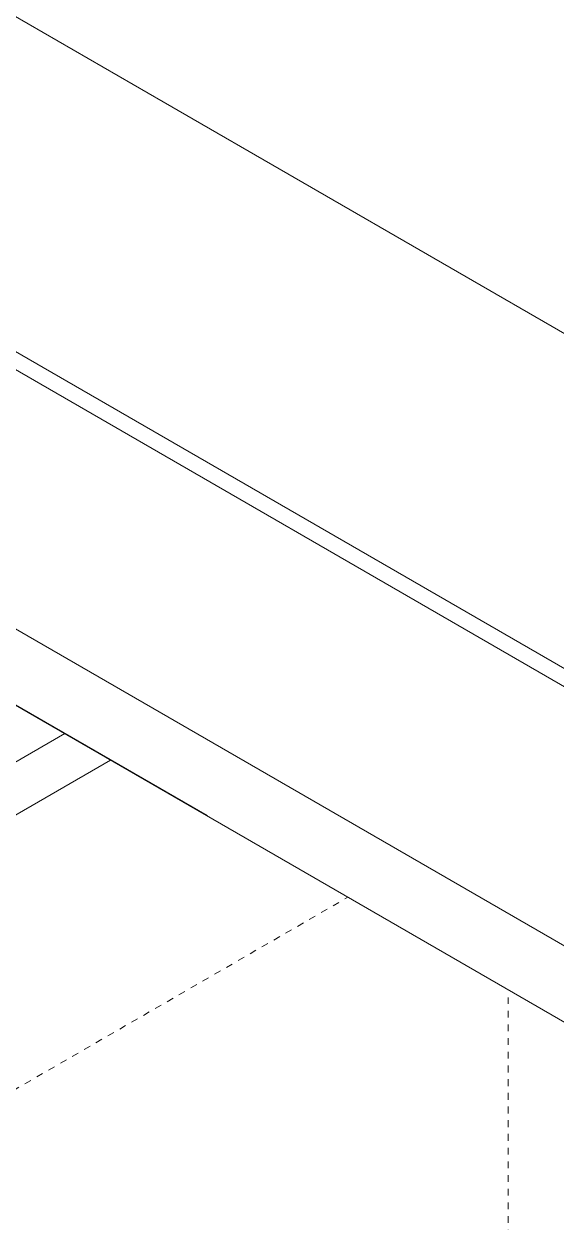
# Model space of a CAD drawing. Header units: inches. Extents: x -4 to 147, y -1 to 99.
# Drawn here: x 109.31 to 117.09, y 42.56 to 60.06 of the extents above; entities that cross this region are included whole.
import ezdxf

# ---------------------------------------------------------------- set-up
doc = ezdxf.new("R2010")
doc.units = ezdxf.units.IN
doc.linetypes.add('HIDDEN', pattern=[1.905, 1.27, -0.635])
doc.layers.add('ZANO_R', color=7, linetype='Continuous', lineweight=0)
doc.layers.add('ZANO_R_przerywana', color=250, linetype='HIDDEN', lineweight=0)

msp = doc.modelspace()

# ---------------------------------------------------------------- linework, layer by layer
at = {"layer": 'ZANO_R'}
for p, q in [((104.96499, 62.60071), (111.34531, 58.91703)), ((101.16191, 59.90562), (140.32734, 37.29345)), ((111.34531, 58.91703), (137.75009, 43.67222)), ((136.35424, 35.53518), (97.18881, 58.14736)), ((107.34493, 56.07181), (133.74971, 40.827)), ((129.80608, 38.20019), (103.4013, 53.445)), ((111.99032, 48.49453), (105.60944, 52.17853)), ((108.88994, 49.10524), (109.91123, 49.69489)), ((106.51369, 46.95637), (110.57682, 49.30221))]:
    msp.add_line(p, q, dxfattribs=at)
at = {"layer": 'ZANO_R_przerywana', "ltscale": 0.05}
for p, q in [((102.39723, 40.57615), (114.04401, 47.30043)), ((116.39089, 41.34373), (116.39089, 45.83642))]:
    msp.add_line(p, q, dxfattribs=at)

doc.saveas('drawing.dxf')
